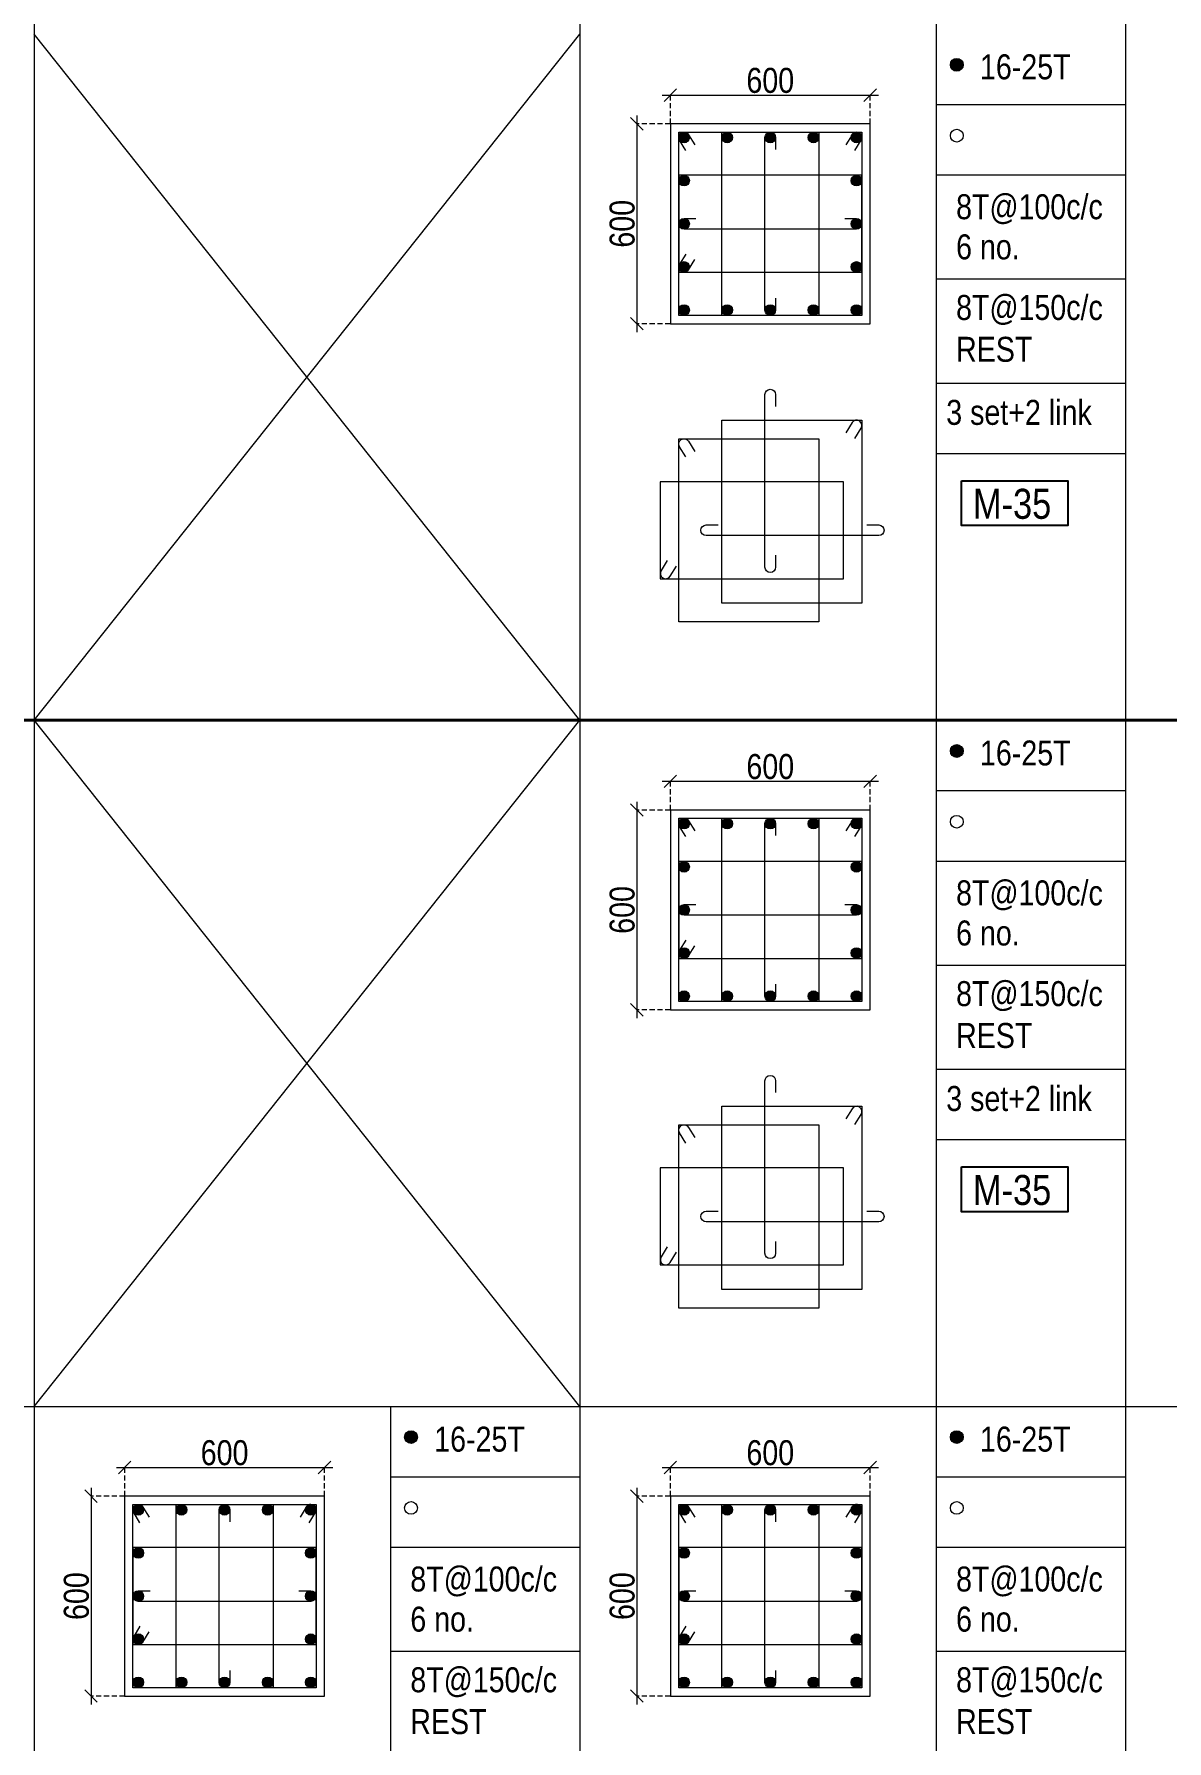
# Model space of a CAD drawing. Header units: millimetres. Extents: x 1112055 to 3390982, y -148532 to 766891.
# Drawn here: x 2598173 to 2611778, y 620686 to 641182 of the extents above; entities that cross this region are included whole.
import ezdxf
from ezdxf.enums import TextEntityAlignment as Align

# ---------------------------------------------------------------- set-up
doc = ezdxf.new("R2010")
doc.units = ezdxf.units.MM
doc.header["$PDMODE"] = 35
doc.header["$PDSIZE"] = -25
doc.linetypes.add('DASHED2', pattern=[0.375, 0.25, -0.125])
doc.linetypes.add('Hidden', pattern=[9.525, 6.35, -3.175])
for name, color, linetype, lineweight in [('B COL. SIZE DIM', 220, 'Continuous', 25), ('B COLSCH', 204, 'Continuous', 20), ('B COLUMN', 1, 'Hidden', 9), ('B STEEL', 34, 'Continuous', 15)]:
    doc.layers.add(name, color=color, linetype=linetype, lineweight=lineweight)
doc.layers.add('B TEXT', color=7, linetype='Continuous')
doc.styles.add('dim inside', font='romans.shx', dxfattribs={"width": 0.8, "height": 125})
doc.styles.add('SWINC', font='swissc.ttf')
doc.dimstyles.new('dim inside', dxfattribs={"dimtxt": 125, "dimasz": 100, "dimexe": 0, "dimexo": 0, "dimgap": 10, "dimtad": 0, "dimdec": 0, "dimzin": 0, "dimdsep": 46, "dimtxsty": 'dim inside', "dimblk": 'SMALL', "dimcen": 0.09, "dimadec": 0, "dimazin": 0, "dimtfac": 1, "dimtdec": 0, "dimtofl": 0, "dimtmove": 0, "dimatfit": 3, "dimfxl": 1, "dimtolj": 1, "dimtzin": 0, "dimarcsym": 2})

# ---------------------------------------------------------------- blocks, each defined once
blk = doc.blocks.new('_Oblique')
at = {"color": 0, "linetype": 'ByBlock', "lineweight": -2}
blk.add_line((-0.5, -0.5), (0.5, 0.5), dxfattribs=at)
blk = doc.blocks.new('*D5643')
at = {"layer": 'B COL. SIZE DIM', "color": 250, "lineweight": 9, "ltscale": 250, "transparency": 16777216}
blk.add_line((2599161, 623970), (2601761, 623970), dxfattribs=at)
at = {"layer": 'B COL. SIZE DIM', "color": 250, "linetype": 'DASHED2', "lineweight": 9, "ltscale": 250, "transparency": 16777216}
for p, q in [((2599261, 623625), (2599261, 623970)), ((2601661, 623625), (2601661, 623970))]:
    blk.add_line(p, q, dxfattribs=at)
at = {"layer": 'Defpoints', "color": 0, "lineweight": 40, "transparency": 16777216}
for p in [(2601661, 623970), (2599261, 623625), (2601661, 623625)]:
    blk.add_point(p, dxfattribs=at)
at = {"layer": 'B COL. SIZE DIM', "color": 250, "lineweight": 9, "transparency": 16777216, "xscale": 150, "yscale": 150, "zscale": 150, "rotation": 180}
blk.add_blockref('_Oblique', (2599261, 623970), dxfattribs=at)
at = {"layer": 'B COL. SIZE DIM', "color": 250, "lineweight": 9, "transparency": 16777216, "xscale": 150, "yscale": 150, "zscale": 150}
blk.add_blockref('_Oblique', (2601661, 623970), dxfattribs=at)
at = {"layer": 'B COL. SIZE DIM', "color": 6, "transparency": 16777216, "insert": (2600461, 624145), "char_height": 300, "attachment_point": 5, "style": 'SWINC'}
blk.add_mtext('\\A1;600', dxfattribs=at)
blk = doc.blocks.new('*D5644')
at = {"layer": 'B COL. SIZE DIM', "color": 250, "lineweight": 9, "ltscale": 250, "transparency": 16777216}
blk.add_line((2598857, 623725), (2598857, 621125), dxfattribs=at)
at = {"layer": 'B COL. SIZE DIM', "color": 250, "linetype": 'DASHED2', "lineweight": 9, "ltscale": 250, "transparency": 16777216}
for p, q in [((2599261, 623625), (2598857, 623625)), ((2599261, 621225), (2598857, 621225))]:
    blk.add_line(p, q, dxfattribs=at)
at = {"layer": 'Defpoints', "color": 0, "lineweight": 40, "transparency": 16777216}
for p in [(2599261, 623625), (2598857, 621225), (2599261, 621225)]:
    blk.add_point(p, dxfattribs=at)
at = {"layer": 'B COL. SIZE DIM', "color": 250, "lineweight": 9, "transparency": 16777216, "xscale": 150, "yscale": 150, "zscale": 150}
for p, rotation in [((2598857, 623625), 90), ((2598857, 621225), 270)]:
    blk.add_blockref('_Oblique', p, dxfattribs=dict(at, rotation=rotation))
at = {"layer": 'B COL. SIZE DIM', "color": 6, "transparency": 16777216, "insert": (2598682, 622425), "char_height": 300, "attachment_point": 5, "rotation": 90, "style": 'SWINC'}
blk.add_mtext('\\A1;600', dxfattribs=at)
blk = doc.blocks.new('*D5293')
at = {"layer": 'B COL. SIZE DIM', "color": 250, "lineweight": 9, "ltscale": 250, "transparency": 16777216}
blk.add_line((2605715, 623970), (2608315, 623970), dxfattribs=at)
at = {"layer": 'B COL. SIZE DIM', "color": 250, "linetype": 'DASHED2', "lineweight": 9, "ltscale": 250, "transparency": 16777216}
for p, q in [((2605815, 623625), (2605815, 623970)), ((2608215, 623625), (2608215, 623970))]:
    blk.add_line(p, q, dxfattribs=at)
at = {"layer": 'Defpoints', "color": 0, "lineweight": 40, "transparency": 16777216}
for p in [(2608215, 623970), (2605815, 623625), (2608215, 623625)]:
    blk.add_point(p, dxfattribs=at)
at = {"layer": 'B COL. SIZE DIM', "color": 250, "lineweight": 9, "transparency": 16777216, "xscale": 150, "yscale": 150, "zscale": 150, "rotation": 180}
blk.add_blockref('_Oblique', (2605815, 623970), dxfattribs=at)
at = {"layer": 'B COL. SIZE DIM', "color": 250, "lineweight": 9, "transparency": 16777216, "xscale": 150, "yscale": 150, "zscale": 150}
blk.add_blockref('_Oblique', (2608215, 623970), dxfattribs=at)
at = {"layer": 'B COL. SIZE DIM', "color": 6, "transparency": 16777216, "insert": (2607015, 624145), "char_height": 300, "attachment_point": 5, "style": 'SWINC'}
blk.add_mtext('\\A1;600', dxfattribs=at)
blk = doc.blocks.new('*D5294')
at = {"layer": 'B COL. SIZE DIM', "color": 250, "lineweight": 9, "ltscale": 250, "transparency": 16777216}
blk.add_line((2605412, 623725), (2605412, 621125), dxfattribs=at)
at = {"layer": 'B COL. SIZE DIM', "color": 250, "linetype": 'DASHED2', "lineweight": 9, "ltscale": 250, "transparency": 16777216}
for p, q in [((2605815, 623625), (2605412, 623625)), ((2605815, 621225), (2605412, 621225))]:
    blk.add_line(p, q, dxfattribs=at)
at = {"layer": 'Defpoints', "color": 0, "lineweight": 40, "transparency": 16777216}
for p in [(2605815, 623625), (2605412, 621225), (2605815, 621225)]:
    blk.add_point(p, dxfattribs=at)
at = {"layer": 'B COL. SIZE DIM', "color": 250, "lineweight": 9, "transparency": 16777216, "xscale": 150, "yscale": 150, "zscale": 150}
for p, rotation in [((2605412, 623625), 90), ((2605412, 621225), 270)]:
    blk.add_blockref('_Oblique', p, dxfattribs=dict(at, rotation=rotation))
at = {"layer": 'B COL. SIZE DIM', "color": 6, "transparency": 16777216, "insert": (2605237, 622425), "char_height": 300, "attachment_point": 5, "rotation": 90, "style": 'SWINC'}
blk.add_mtext('\\A1;600', dxfattribs=at)
blk = doc.blocks.new('*D5295')
at = {"layer": 'B COL. SIZE DIM', "color": 250, "lineweight": 9, "ltscale": 250, "transparency": 16777216}
blk.add_line((2605715, 632210), (2608315, 632210), dxfattribs=at)
at = {"layer": 'B COL. SIZE DIM', "color": 250, "linetype": 'DASHED2', "lineweight": 9, "ltscale": 250, "transparency": 16777216}
for p, q in [((2605815, 631865), (2605815, 632210)), ((2608215, 631865), (2608215, 632210))]:
    blk.add_line(p, q, dxfattribs=at)
at = {"layer": 'Defpoints', "color": 0, "lineweight": 40, "transparency": 16777216}
for p in [(2608215, 632210), (2605815, 631865), (2608215, 631865)]:
    blk.add_point(p, dxfattribs=at)
at = {"layer": 'B COL. SIZE DIM', "color": 250, "lineweight": 9, "transparency": 16777216, "xscale": 150, "yscale": 150, "zscale": 150, "rotation": 180}
blk.add_blockref('_Oblique', (2605815, 632210), dxfattribs=at)
at = {"layer": 'B COL. SIZE DIM', "color": 250, "lineweight": 9, "transparency": 16777216, "xscale": 150, "yscale": 150, "zscale": 150}
blk.add_blockref('_Oblique', (2608215, 632210), dxfattribs=at)
at = {"layer": 'B COL. SIZE DIM', "color": 6, "transparency": 16777216, "insert": (2607015, 632385), "char_height": 300, "attachment_point": 5, "style": 'SWINC'}
blk.add_mtext('\\A1;600', dxfattribs=at)
blk = doc.blocks.new('*D5296')
at = {"layer": 'B COL. SIZE DIM', "color": 250, "lineweight": 9, "ltscale": 250, "transparency": 16777216}
blk.add_line((2605412, 631965), (2605412, 629365), dxfattribs=at)
at = {"layer": 'B COL. SIZE DIM', "color": 250, "linetype": 'DASHED2', "lineweight": 9, "ltscale": 250, "transparency": 16777216}
for p, q in [((2605815, 631865), (2605412, 631865)), ((2605815, 629465), (2605412, 629465))]:
    blk.add_line(p, q, dxfattribs=at)
at = {"layer": 'Defpoints', "color": 0, "lineweight": 40, "transparency": 16777216}
for p in [(2605815, 631865), (2605412, 629465), (2605815, 629465)]:
    blk.add_point(p, dxfattribs=at)
at = {"layer": 'B COL. SIZE DIM', "color": 250, "lineweight": 9, "transparency": 16777216, "xscale": 150, "yscale": 150, "zscale": 150}
for p, rotation in [((2605412, 631865), 90), ((2605412, 629465), 270)]:
    blk.add_blockref('_Oblique', p, dxfattribs=dict(at, rotation=rotation))
at = {"layer": 'B COL. SIZE DIM', "color": 6, "transparency": 16777216, "insert": (2605237, 630665), "char_height": 300, "attachment_point": 5, "rotation": 90, "style": 'SWINC'}
blk.add_mtext('\\A1;600', dxfattribs=at)
blk = doc.blocks.new('*D5433')
at = {"layer": 'B COL. SIZE DIM', "color": 250, "lineweight": 9, "ltscale": 250, "transparency": 16777216}
blk.add_line((2605715, 640450), (2608315, 640450), dxfattribs=at)
at = {"layer": 'B COL. SIZE DIM', "color": 250, "linetype": 'DASHED2', "lineweight": 9, "ltscale": 250, "transparency": 16777216}
for p, q in [((2605815, 640105), (2605815, 640450)), ((2608215, 640105), (2608215, 640450))]:
    blk.add_line(p, q, dxfattribs=at)
at = {"layer": 'Defpoints', "color": 0, "lineweight": 40, "transparency": 16777216}
for p in [(2608215, 640450), (2605815, 640105), (2608215, 640105)]:
    blk.add_point(p, dxfattribs=at)
at = {"layer": 'B COL. SIZE DIM', "color": 250, "lineweight": 9, "transparency": 16777216, "xscale": 150, "yscale": 150, "zscale": 150, "rotation": 180}
blk.add_blockref('_Oblique', (2605815, 640450), dxfattribs=at)
at = {"layer": 'B COL. SIZE DIM', "color": 250, "lineweight": 9, "transparency": 16777216, "xscale": 150, "yscale": 150, "zscale": 150}
blk.add_blockref('_Oblique', (2608215, 640450), dxfattribs=at)
at = {"layer": 'B COL. SIZE DIM', "color": 6, "transparency": 16777216, "insert": (2607015, 640625), "char_height": 300, "attachment_point": 5, "style": 'SWINC'}
blk.add_mtext('\\A1;600', dxfattribs=at)
blk = doc.blocks.new('*D5434')
at = {"layer": 'B COL. SIZE DIM', "color": 250, "lineweight": 9, "ltscale": 250, "transparency": 16777216}
blk.add_line((2605412, 640205), (2605412, 637605), dxfattribs=at)
at = {"layer": 'B COL. SIZE DIM', "color": 250, "linetype": 'DASHED2', "lineweight": 9, "ltscale": 250, "transparency": 16777216}
for p, q in [((2605815, 640105), (2605412, 640105)), ((2605815, 637705), (2605412, 637705))]:
    blk.add_line(p, q, dxfattribs=at)
at = {"layer": 'Defpoints', "color": 0, "lineweight": 40, "transparency": 16777216}
for p in [(2605815, 640105), (2605412, 637705), (2605815, 637705)]:
    blk.add_point(p, dxfattribs=at)
at = {"layer": 'B COL. SIZE DIM', "color": 250, "lineweight": 9, "transparency": 16777216, "xscale": 150, "yscale": 150, "zscale": 150}
for p, rotation in [((2605412, 640105), 90), ((2605412, 637705), 270)]:
    blk.add_blockref('_Oblique', p, dxfattribs=dict(at, rotation=rotation))
at = {"layer": 'B COL. SIZE DIM', "color": 6, "transparency": 16777216, "insert": (2605237, 638905), "char_height": 300, "attachment_point": 5, "rotation": 90, "style": 'SWINC'}
blk.add_mtext('\\A1;600', dxfattribs=at)

msp = doc.modelspace()

# ---------------------------------------------------------------- hatches: boundary and pattern name
at = {"layer": 'B STEEL', "lineweight": 9, "ltscale": 0.5}
h = msp.add_hatch(color=34, dxfattribs=at)
edge = h.paths.add_edge_path()
edge.add_arc((2609255.1, 640814.1), 76.8, 0, 360)
h = msp.add_hatch(color=34, dxfattribs=at)
edge = h.paths.add_edge_path()
edge.add_arc((2605979.5, 639940.9), 64, 0, 360)
h = msp.add_hatch(color=34, dxfattribs=at)
edge = h.paths.add_edge_path()
edge.add_arc((2606497.4, 639940.9), 64, 180, 540, ccw=False)
h = msp.add_hatch(color=34, dxfattribs=at)
edge = h.paths.add_edge_path()
edge.add_arc((2607015.4, 639940.9), 64, 180, 540, ccw=False)
h = msp.add_hatch(color=34, dxfattribs=at)
edge = h.paths.add_edge_path()
edge.add_arc((2607533.4, 639940.9), 64, 180, 540, ccw=False)
h = msp.add_hatch(color=34, dxfattribs=at)
edge = h.paths.add_edge_path()
edge.add_arc((2608051.4, 639940.9), 64, 180, 540, ccw=False)
h = msp.add_hatch(color=34, dxfattribs=at)
edge = h.paths.add_edge_path()
edge.add_arc((2605979.5, 639422.9), 64, 180, 540, ccw=False)
h = msp.add_hatch(color=34, dxfattribs=at)
edge = h.paths.add_edge_path()
edge.add_arc((2608051.4, 639422.9), 64, 180, 540, ccw=False)
h = msp.add_hatch(color=34, dxfattribs=at)
edge = h.paths.add_edge_path()
edge.add_arc((2605979.5, 638904.9), 64, 180, 540, ccw=False)
h = msp.add_hatch(color=34, dxfattribs=at)
edge = h.paths.add_edge_path()
edge.add_arc((2608051.4, 638904.9), 64, 180, 540, ccw=False)
h = msp.add_hatch(color=34, dxfattribs=at)
edge = h.paths.add_edge_path()
edge.add_arc((2605979.5, 638386.9), 64, 180, 540, ccw=False)
h = msp.add_hatch(color=34, dxfattribs=at)
edge = h.paths.add_edge_path()
edge.add_arc((2608051.4, 638386.9), 64, 180, 540, ccw=False)
h = msp.add_hatch(color=34, dxfattribs=at)
edge = h.paths.add_edge_path()
edge.add_arc((2605979.5, 637868.9), 64, 0, 360, ccw=False)
h = msp.add_hatch(color=34, dxfattribs=at)
edge = h.paths.add_edge_path()
edge.add_arc((2606497.4, 637868.9), 64, 180, 540, ccw=False)
h = msp.add_hatch(color=34, dxfattribs=at)
edge = h.paths.add_edge_path()
edge.add_arc((2607015.4, 637868.9), 64, 180, 540, ccw=False)
h = msp.add_hatch(color=34, dxfattribs=at)
edge = h.paths.add_edge_path()
edge.add_arc((2607533.4, 637868.9), 64, 180, 540, ccw=False)
h = msp.add_hatch(color=34, dxfattribs=at)
edge = h.paths.add_edge_path()
edge.add_arc((2608051.4, 637868.9), 64, -180, 180)
h = msp.add_hatch(color=34, dxfattribs=at)
edge = h.paths.add_edge_path()
edge.add_arc((2609255.1, 632574.2), 76.8, 0, 360)
h = msp.add_hatch(color=34, dxfattribs=at)
edge = h.paths.add_edge_path()
edge.add_arc((2605979.5, 631701), 64, 0, 360)
h = msp.add_hatch(color=34, dxfattribs=at)
edge = h.paths.add_edge_path()
edge.add_arc((2606497.4, 631701), 64, 180, 540, ccw=False)
h = msp.add_hatch(color=34, dxfattribs=at)
edge = h.paths.add_edge_path()
edge.add_arc((2607015.4, 631701), 64, 180, 540, ccw=False)
h = msp.add_hatch(color=34, dxfattribs=at)
edge = h.paths.add_edge_path()
edge.add_arc((2607533.4, 631701), 64, 180, 540, ccw=False)
h = msp.add_hatch(color=34, dxfattribs=at)
edge = h.paths.add_edge_path()
edge.add_arc((2608051.4, 631701), 64, 180, 540, ccw=False)
h = msp.add_hatch(color=34, dxfattribs=at)
edge = h.paths.add_edge_path()
edge.add_arc((2605979.5, 631183), 64, 180, 540, ccw=False)
h = msp.add_hatch(color=34, dxfattribs=at)
edge = h.paths.add_edge_path()
edge.add_arc((2608051.4, 631183), 64, 180, 540, ccw=False)
h = msp.add_hatch(color=34, dxfattribs=at)
edge = h.paths.add_edge_path()
edge.add_arc((2605979.5, 630665.1), 64, 180, 540, ccw=False)
h = msp.add_hatch(color=34, dxfattribs=at)
edge = h.paths.add_edge_path()
edge.add_arc((2608051.4, 630665.1), 64, 180, 540, ccw=False)
h = msp.add_hatch(color=34, dxfattribs=at)
edge = h.paths.add_edge_path()
edge.add_arc((2605979.5, 630147.1), 64, 180, 540, ccw=False)
h = msp.add_hatch(color=34, dxfattribs=at)
edge = h.paths.add_edge_path()
edge.add_arc((2608051.4, 630147.1), 64, 180, 540, ccw=False)
h = msp.add_hatch(color=34, dxfattribs=at)
edge = h.paths.add_edge_path()
edge.add_arc((2605979.5, 629629.1), 64, 0, 360, ccw=False)
h = msp.add_hatch(color=34, dxfattribs=at)
edge = h.paths.add_edge_path()
edge.add_arc((2606497.4, 629629.1), 64, 180, 540, ccw=False)
h = msp.add_hatch(color=34, dxfattribs=at)
edge = h.paths.add_edge_path()
edge.add_arc((2607015.4, 629629.1), 64, 180, 540, ccw=False)
h = msp.add_hatch(color=34, dxfattribs=at)
edge = h.paths.add_edge_path()
edge.add_arc((2607533.4, 629629.1), 64, 180, 540, ccw=False)
h = msp.add_hatch(color=34, dxfattribs=at)
edge = h.paths.add_edge_path()
edge.add_arc((2608051.4, 629629.1), 64, -180, 180)
h = msp.add_hatch(color=34, dxfattribs=at)
edge = h.paths.add_edge_path()
edge.add_arc((2602700.3, 624334.4), 76.8, 0, 360)
h = msp.add_hatch(color=34, dxfattribs=at)
edge = h.paths.add_edge_path()
edge.add_arc((2609255.1, 624334.4), 76.8, 0, 360)
h = msp.add_hatch(color=34, dxfattribs=at)
edge = h.paths.add_edge_path()
edge.add_arc((2599424.6, 623461.2), 64, 0, 360)
h = msp.add_hatch(color=34, dxfattribs=at)
edge = h.paths.add_edge_path()
edge.add_arc((2599942.6, 623461.2), 64, 180, 540, ccw=False)
h = msp.add_hatch(color=34, dxfattribs=at)
edge = h.paths.add_edge_path()
edge.add_arc((2600460.6, 623461.2), 64, 180, 540, ccw=False)
h = msp.add_hatch(color=34, dxfattribs=at)
edge = h.paths.add_edge_path()
edge.add_arc((2600978.5, 623461.2), 64, 180, 540, ccw=False)
h = msp.add_hatch(color=34, dxfattribs=at)
edge = h.paths.add_edge_path()
edge.add_arc((2601496.5, 623461.2), 64, 180, 540, ccw=False)
h = msp.add_hatch(color=34, dxfattribs=at)
edge = h.paths.add_edge_path()
edge.add_arc((2605979.5, 623461.2), 64, 0, 360)
h = msp.add_hatch(color=34, dxfattribs=at)
edge = h.paths.add_edge_path()
edge.add_arc((2606497.4, 623461.2), 64, 180, 540, ccw=False)
h = msp.add_hatch(color=34, dxfattribs=at)
edge = h.paths.add_edge_path()
edge.add_arc((2607015.4, 623461.2), 64, 180, 540, ccw=False)
h = msp.add_hatch(color=34, dxfattribs=at)
edge = h.paths.add_edge_path()
edge.add_arc((2607533.4, 623461.2), 64, 180, 540, ccw=False)
h = msp.add_hatch(color=34, dxfattribs=at)
edge = h.paths.add_edge_path()
edge.add_arc((2608051.4, 623461.2), 64, 180, 540, ccw=False)
h = msp.add_hatch(color=34, dxfattribs=at)
edge = h.paths.add_edge_path()
edge.add_arc((2599424.6, 622943.2), 64, 180, 540, ccw=False)
h = msp.add_hatch(color=34, dxfattribs=at)
edge = h.paths.add_edge_path()
edge.add_arc((2601496.5, 622943.2), 64, 180, 540, ccw=False)
h = msp.add_hatch(color=34, dxfattribs=at)
edge = h.paths.add_edge_path()
edge.add_arc((2605979.5, 622943.2), 64, 180, 540, ccw=False)
h = msp.add_hatch(color=34, dxfattribs=at)
edge = h.paths.add_edge_path()
edge.add_arc((2608051.4, 622943.2), 64, 180, 540, ccw=False)
h = msp.add_hatch(color=34, dxfattribs=at)
edge = h.paths.add_edge_path()
edge.add_arc((2599424.6, 622425.2), 64, 180, 540, ccw=False)
h = msp.add_hatch(color=34, dxfattribs=at)
edge = h.paths.add_edge_path()
edge.add_arc((2601496.5, 622425.2), 64, 180, 540, ccw=False)
h = msp.add_hatch(color=34, dxfattribs=at)
edge = h.paths.add_edge_path()
edge.add_arc((2605979.5, 622425.2), 64, 180, 540, ccw=False)
h = msp.add_hatch(color=34, dxfattribs=at)
edge = h.paths.add_edge_path()
edge.add_arc((2608051.4, 622425.2), 64, 180, 540, ccw=False)
h = msp.add_hatch(color=34, dxfattribs=at)
edge = h.paths.add_edge_path()
edge.add_arc((2599424.6, 621907.2), 64, 180, 540, ccw=False)
h = msp.add_hatch(color=34, dxfattribs=at)
edge = h.paths.add_edge_path()
edge.add_arc((2601496.5, 621907.2), 64, 180, 540, ccw=False)
h = msp.add_hatch(color=34, dxfattribs=at)
edge = h.paths.add_edge_path()
edge.add_arc((2605979.5, 621907.2), 64, 180, 540, ccw=False)
h = msp.add_hatch(color=34, dxfattribs=at)
edge = h.paths.add_edge_path()
edge.add_arc((2608051.4, 621907.2), 64, 180, 540, ccw=False)
h = msp.add_hatch(color=34, dxfattribs=at)
edge = h.paths.add_edge_path()
edge.add_arc((2599424.6, 621389.2), 64, 0, 360, ccw=False)
h = msp.add_hatch(color=34, dxfattribs=at)
edge = h.paths.add_edge_path()
edge.add_arc((2599942.6, 621389.2), 64, 180, 540, ccw=False)
h = msp.add_hatch(color=34, dxfattribs=at)
edge = h.paths.add_edge_path()
edge.add_arc((2600460.6, 621389.2), 64, 180, 540, ccw=False)
h = msp.add_hatch(color=34, dxfattribs=at)
edge = h.paths.add_edge_path()
edge.add_arc((2600978.5, 621389.2), 64, 180, 540, ccw=False)
h = msp.add_hatch(color=34, dxfattribs=at)
edge = h.paths.add_edge_path()
edge.add_arc((2601496.5, 621389.2), 64, -180, 180)
h = msp.add_hatch(color=34, dxfattribs=at)
edge = h.paths.add_edge_path()
edge.add_arc((2605979.5, 621389.2), 64, 0, 360, ccw=False)
h = msp.add_hatch(color=34, dxfattribs=at)
edge = h.paths.add_edge_path()
edge.add_arc((2606497.4, 621389.2), 64, 180, 540, ccw=False)
h = msp.add_hatch(color=34, dxfattribs=at)
edge = h.paths.add_edge_path()
edge.add_arc((2607015.4, 621389.2), 64, 180, 540, ccw=False)
h = msp.add_hatch(color=34, dxfattribs=at)
edge = h.paths.add_edge_path()
edge.add_arc((2607533.4, 621389.2), 64, 180, 540, ccw=False)
h = msp.add_hatch(color=34, dxfattribs=at)
edge = h.paths.add_edge_path()
edge.add_arc((2608051.4, 621389.2), 64, -180, 180)

# ---------------------------------------------------------------- linework, layer by layer
at = {"color": 1, "lineweight": 40}
msp.add_line((2487307.1, 632942.5), (2815548.4, 632942.5), dxfattribs=at)
at = {"layer": 'B COLSCH', "color": 250, "lineweight": 0}
for p, q in [((2598173.5, 649422.2), (2598173.5, 574628.3)), ((2604728.4, 649422.2), (2604728.4, 574628.3)), ((2609008.9, 649422.2), (2609008.9, 583503.5)), ((2611283.2, 649422.2), (2611283.2, 574628.3)), ((2598173.5, 632942.5), (2604728.4, 641182.4)), ((2604728.4, 632942.5), (2598173.5, 641182.4)), ((2609008.9, 640337.4), (2611283.2, 640337.4)), ((2609008.9, 639492.4), (2611283.2, 639492.4)), ((2609008.9, 638242.6), (2611283.2, 638242.6)), ((2609008.9, 636992.8), (2611283.2, 636992.8)), ((2609008.9, 636147.8), (2611283.2, 636147.8)), ((2487307.1, 632942.5), (2667535.6, 632942.5)), ((2598173.5, 624702.7), (2604728.4, 632942.5)), ((2604728.4, 624702.7), (2598173.5, 632942.5)), ((2609008.9, 632097.5), (2611283.2, 632097.5)), ((2609008.9, 631252.5), (2611283.2, 631252.5)), ((2609008.9, 630002.8), (2611283.2, 630002.8)), ((2609008.9, 628753), (2611283.2, 628753)), ((2609008.9, 627908), (2611283.2, 627908)), ((2487307.1, 624702.7), (2667535.6, 624702.7)), ((2602454, 624702.7), (2602454, 583503.5)), ((2602454, 623857.7), (2604728.4, 623857.7)), ((2609008.9, 623857.7), (2611283.2, 623857.7)), ((2602454, 623012.7), (2604728.4, 623012.7)), ((2609008.9, 623012.7), (2611283.2, 623012.7)), ((2602454, 621762.9), (2604728.4, 621762.9)), ((2609008.9, 621762.9), (2611283.2, 621762.9))]:
    msp.add_line(p, q, dxfattribs=at)
at = {"layer": 'B COLUMN', "color": 1, "linetype": 'ByBlock', "lineweight": 20}
for points in [[(2605815.4, 637704.9), (2608215.4, 637704.9), (2608215.4, 640104.9), (2605815.4, 640104.9)], [(2605815.4, 629465.1), (2608215.4, 629465.1), (2608215.4, 631865.1), (2605815.4, 631865.1)], [(2599260.6, 621225.2), (2601660.6, 621225.2), (2601660.6, 623625.2), (2599260.6, 623625.2)], [(2605815.4, 621225.2), (2608215.4, 621225.2), (2608215.4, 623625.2), (2605815.4, 623625.2)]]:
    msp.add_lwpolyline(points, close=True, dxfattribs=at)
at = {"layer": 'B STEEL', "color": 34, "lineweight": 9, "ltscale": 0.5}
for points in [[(2605999.7, 639785.8), (2605924.9, 639907.3, -1), (2606034, 639974.4), (2606108.7, 639853)], [(2607079.5, 638011.6), (2607079.5, 637868.9, -1), (2606951.4, 637868.9), (2606951.4, 639940.9, -1), (2607079.5, 639940.9), (2607079.5, 639798.2)], [(2608031.2, 639785.8), (2608105.9, 639907.3, 1), (2607996.9, 639974.4), (2607922.1, 639853)], [(2607908.8, 638968.9), (2608051.4, 638968.9, -1), (2608051.4, 638840.9), (2605979.5, 638840.9, -1), (2605979.5, 638968.9), (2606122.1, 638968.9)], [(2605999.7, 638541.9), (2605924.9, 638420.5, 1), (2606034, 638353.4), (2606108.7, 638474.8)], [(2607079.5, 634924.1), (2607079.5, 634781.4, -1), (2606951.4, 634781.4), (2606951.4, 636853.4, -1), (2607079.5, 636853.4), (2607079.5, 636710.7)], [(2608031.2, 636328.1), (2608105.9, 636449.5, 1), (2607996.9, 636516.7), (2607922.1, 636395.2)], [(2605999.7, 636105), (2605924.9, 636226.5, -1), (2606034, 636293.6), (2606108.7, 636172.1)], [(2608174.3, 635288.1), (2608317, 635288.1, -1), (2608317, 635160), (2606245, 635160, -1), (2606245, 635288.1), (2606387.7, 635288.1)], [(2605778.4, 634861.1), (2605703.6, 634739.6, 1), (2605812.7, 634672.5), (2605887.5, 634794)], [(2605999.7, 631546), (2605924.9, 631667.5, -1), (2606034, 631734.6), (2606108.7, 631613.1)], [(2607079.5, 629771.7), (2607079.5, 629629.1, -1), (2606951.4, 629629.1), (2606951.4, 631701, -1), (2607079.5, 631701), (2607079.5, 631558.4)], [(2608031.2, 631546), (2608105.9, 631667.5, 1), (2607996.9, 631734.6), (2607922.1, 631613.1)], [(2607908.8, 630729.1), (2608051.4, 630729.1, -1), (2608051.4, 630601), (2605979.5, 630601, -1), (2605979.5, 630729.1), (2606122.1, 630729.1)], [(2605999.7, 630302.1), (2605924.9, 630180.6, 1), (2606034, 630113.5), (2606108.7, 630235)], [(2607079.5, 626684.2), (2607079.5, 626541.6, -1), (2606951.4, 626541.6), (2606951.4, 628613.5, -1), (2607079.5, 628613.5), (2607079.5, 628470.9)], [(2608031.2, 628088.2), (2608105.9, 628209.7, 1), (2607996.9, 628276.8), (2607922.1, 628155.3)], [(2605999.7, 627865.1), (2605924.9, 627986.6, -1), (2606034, 628053.7), (2606108.7, 627932.3)], [(2608174.3, 627048.2), (2608317, 627048.2, -1), (2608317, 626920.2), (2606245, 626920.2, -1), (2606245, 627048.2), (2606387.7, 627048.2)], [(2605778.4, 626621.2), (2605703.6, 626499.8, 1), (2605812.7, 626432.7), (2605887.5, 626554.1)], [(2599444.8, 623306.2), (2599370.1, 623427.6, -1), (2599479.1, 623494.7), (2599553.9, 623373.3)], [(2600524.6, 621531.9), (2600524.6, 621389.2, -1), (2600396.5, 621389.2), (2600396.5, 623461.2, -1), (2600524.6, 623461.2), (2600524.6, 623318.5)], [(2601476.3, 623306.2), (2601551.1, 623427.6, 1), (2601442, 623494.7), (2601367.3, 623373.3)], [(2605999.7, 623306.2), (2605924.9, 623427.6, -1), (2606034, 623494.7), (2606108.7, 623373.3)], [(2607079.5, 621531.9), (2607079.5, 621389.2, -1), (2606951.4, 621389.2), (2606951.4, 623461.2, -1), (2607079.5, 623461.2), (2607079.5, 623318.5)], [(2608031.2, 623306.2), (2608105.9, 623427.6, 1), (2607996.9, 623494.7), (2607922.1, 623373.3)], [(2601353.9, 622489.2), (2601496.5, 622489.2, -1), (2601496.5, 622361.2), (2599424.6, 622361.2, -1), (2599424.6, 622489.2), (2599567.2, 622489.2)], [(2607908.8, 622489.2), (2608051.4, 622489.2, -1), (2608051.4, 622361.2), (2605979.5, 622361.2, -1), (2605979.5, 622489.2), (2606122.1, 622489.2)], [(2599444.8, 622062.3), (2599370.1, 621940.8, 1), (2599479.1, 621873.7), (2599553.9, 621995.1)], [(2605999.7, 622062.3), (2605924.9, 621940.8, 1), (2606034, 621873.7), (2606108.7, 621995.1)]]:
    msp.add_lwpolyline(points, format="xyb", dxfattribs=at)
for points in [[(2607597.4, 640004.9), (2607597.4, 637804.9), (2605915.4, 637804.9), (2605915.4, 640004.9)], [(2608115.4, 640004.9), (2608115.4, 637804.9), (2606433.4, 637804.9), (2606433.4, 640004.9)], [(2605915.4, 638322.9), (2608115.4, 638322.9), (2608115.4, 639486.9), (2605915.4, 639486.9)], [(2608115.4, 636547.1), (2608115.4, 634347.1), (2606433.4, 634347.1), (2606433.4, 636547.1)], [(2607597.4, 636324), (2607597.4, 634124), (2605915.4, 634124), (2605915.4, 636324)], [(2605694.2, 634642), (2607894.2, 634642), (2607894.2, 635806.1), (2605694.2, 635806.1)], [(2607597.4, 631765.1), (2607597.4, 629565.1), (2605915.4, 629565.1), (2605915.4, 631765.1)], [(2608115.4, 631765.1), (2608115.4, 629565.1), (2606433.4, 629565.1), (2606433.4, 631765.1)], [(2605915.4, 630083), (2608115.4, 630083), (2608115.4, 631247.1), (2605915.4, 631247.1)], [(2608115.4, 628307.3), (2608115.4, 626107.3), (2606433.4, 626107.3), (2606433.4, 628307.3)], [(2607597.4, 628084.2), (2607597.4, 625884.2), (2605915.4, 625884.2), (2605915.4, 628084.2)], [(2605694.2, 626402.2), (2607894.2, 626402.2), (2607894.2, 627566.2), (2605694.2, 627566.2)], [(2601042.6, 623525.2), (2601042.6, 621325.2), (2599360.6, 621325.2), (2599360.6, 623525.2)], [(2601560.6, 623525.2), (2601560.6, 621325.2), (2599878.5, 621325.2), (2599878.5, 623525.2)], [(2607597.4, 623525.2), (2607597.4, 621325.2), (2605915.4, 621325.2), (2605915.4, 623525.2)], [(2608115.4, 623525.2), (2608115.4, 621325.2), (2606433.4, 621325.2), (2606433.4, 623525.2)], [(2599360.6, 621843.2), (2601560.6, 621843.2), (2601560.6, 623007.2), (2599360.6, 623007.2)], [(2605915.4, 621843.2), (2608115.4, 621843.2), (2608115.4, 623007.2), (2605915.4, 623007.2)]]:
    msp.add_lwpolyline(points, close=True, dxfattribs=at)
for centre, radius in [((2609255.1, 640814.1), 76.8), ((2605979.5, 639940.9), 64), ((2606497.4, 639940.9), 64), ((2607015.4, 639940.9), 64), ((2607533.4, 639940.9), 64), ((2608051.4, 639940.9), 64), ((2609255.1, 639963.8), 76.8), ((2605979.5, 639422.9), 64), ((2608051.4, 639422.9), 64), ((2605979.5, 638904.9), 64), ((2608051.4, 638904.9), 64), ((2605979.5, 638386.9), 64), ((2608051.4, 638386.9), 64), ((2605979.5, 637868.9), 64), ((2606497.4, 637868.9), 64), ((2607015.4, 637868.9), 64), ((2607533.4, 637868.9), 64), ((2608051.4, 637868.9), 64), ((2609255.1, 632574.2), 76.8), ((2605979.5, 631701), 64), ((2606497.4, 631701), 64), ((2607015.4, 631701), 64), ((2607533.4, 631701), 64), ((2608051.4, 631701), 64), ((2609255.1, 631723.9), 76.8), ((2605979.5, 631183), 64), ((2608051.4, 631183), 64), ((2605979.5, 630665.1), 64), ((2608051.4, 630665.1), 64), ((2605979.5, 630147.1), 64), ((2608051.4, 630147.1), 64), ((2605979.5, 629629.1), 64), ((2606497.4, 629629.1), 64), ((2607015.4, 629629.1), 64), ((2607533.4, 629629.1), 64), ((2608051.4, 629629.1), 64), ((2602700.3, 624334.4), 76.8), ((2609255.1, 624334.4), 76.8), ((2599424.6, 623461.2), 64), ((2599942.6, 623461.2), 64), ((2600460.6, 623461.2), 64), ((2600978.5, 623461.2), 64), ((2601496.5, 623461.2), 64), ((2602700.3, 623484.1), 76.8), ((2605979.5, 623461.2), 64), ((2606497.4, 623461.2), 64), ((2607015.4, 623461.2), 64), ((2607533.4, 623461.2), 64), ((2608051.4, 623461.2), 64), ((2609255.1, 623484.1), 76.8), ((2599424.6, 622943.2), 64), ((2601496.5, 622943.2), 64), ((2605979.5, 622943.2), 64), ((2608051.4, 622943.2), 64), ((2599424.6, 622425.2), 64), ((2601496.5, 622425.2), 64), ((2605979.5, 622425.2), 64), ((2608051.4, 622425.2), 64), ((2599424.6, 621907.2), 64), ((2601496.5, 621907.2), 64), ((2605979.5, 621907.2), 64), ((2608051.4, 621907.2), 64), ((2599424.6, 621389.2), 64), ((2599942.6, 621389.2), 64), ((2600460.6, 621389.2), 64), ((2600978.5, 621389.2), 64), ((2601496.5, 621389.2), 64), ((2605979.5, 621389.2), 64), ((2606497.4, 621389.2), 64), ((2607015.4, 621389.2), 64), ((2607533.4, 621389.2), 64), ((2608051.4, 621389.2), 64)]:
    msp.add_circle(centre, radius, dxfattribs=at)
at = {"layer": 'B TEXT', "color": 1}
for points in [[(2609312.5, 635818.8), (2610587.1, 635818.8), (2610587.1, 635280.8), (2609312.5, 635280.8)], [(2609312.5, 627579), (2610587.1, 627579), (2610587.1, 627041), (2609312.5, 627041)]]:
    msp.add_lwpolyline(points, close=True, dxfattribs=at)

# ---------------------------------------------------------------- texts
at = {"layer": 'B TEXT', "style": 'SWINC'}
for s, p in [('16-25T', (2609533.6, 640639.5)), ('8T@100c/c', (2609246.7, 638959.7)), ('6 no.', (2609246.7, 638477.9)), ('8T@150c/c', (2609246.7, 637749.8)), ('REST', (2609246.7, 637247.4)), ('3 set+2 link', (2609128.4, 636490.3)), ('16-25T', (2609533.6, 632399.7)), ('8T@100c/c', (2609246.7, 630719.8)), ('6 no.', (2609246.7, 630238)), ('8T@150c/c', (2609246.7, 629509.9)), ('REST', (2609246.7, 629007.5)), ('3 set+2 link', (2609128.4, 628250.5)), ('16-25T', (2602978.8, 624159.8)), ('16-25T', (2609533.6, 624159.8)), ('8T@100c/c', (2602691.8, 622480)), ('8T@100c/c', (2609246.7, 622480)), ('6 no.', (2602691.8, 621998.2)), ('6 no.', (2609246.7, 621998.2)), ('8T@150c/c', (2602691.8, 621270.1)), ('8T@150c/c', (2609246.7, 621270.1)), ('REST', (2602691.8, 620767.7)), ('REST', (2609246.7, 620767.7))]:
    msp.add_text(s, height=300, dxfattribs=at).set_placement(p)
at = {"layer": 'B TEXT', "color": 1, "style": 'SWINC'}
for p in [(2609449.9, 635254.3), (2609449.9, 627014.4)]:
    msp.add_text('M-35', height=360, dxfattribs=at).set_placement(p, align=Align.BOTTOM_LEFT)

# ---------------------------------------------------------------- dimensions: what is measured, and where the dimension line sits
at = {"layer": 'B COL. SIZE DIM', "color": 250, "ltscale": 250}
for base, p1, p2, picture, middle in [((2608215.4, 640449.8), (2605815.4, 640104.9), (2608215.4, 640104.9), '*D5433', (2607015.4, 640624.8)), ((2608215.4, 632210), (2605815.4, 631865.1), (2608215.4, 631865.1), '*D5295', (2607015.4, 632385)), ((2601660.6, 623970.2), (2599260.6, 623625.2), (2601660.6, 623625.2), '*D5643', (2600460.6, 624145.2)), ((2608215.4, 623970.2), (2605815.4, 623625.2), (2608215.4, 623625.2), '*D5293', (2607015.4, 624145.2))]:
    dim = msp.add_linear_dim(base=base, p1=p1, p2=p2, dimstyle='dim inside', override={"dimtxt": 300, "dimasz": 150, "dimgap": 25, "dimtad": 3, "dimlfac": 0.25, "dimtxsty": 'SWINC', "dimblk1": 'Oblique', "dimblk2": 'Oblique', "dimsah": 1, "dimdle": 100, "dimclrd": 250, "dimclre": 250, "dimclrt": 6, "dimfxl": 1000, "dimlwd": 9, "dimlwe": 9}, dxfattribs=at)
    dim.commit()
    dim.dimension.update_dxf_attribs({"geometry": picture, "text_midpoint": middle})
for base, p1, p2, picture, middle in [((2605411.5, 637704.9), (2605815.4, 640104.9), (2605815.4, 637704.9), '*D5434', (2605236.5, 638904.9)), ((2605411.5, 629465.1), (2605815.4, 631865.1), (2605815.4, 629465.1), '*D5296', (2605236.5, 630665.1)), ((2598856.7, 621225.2), (2599260.6, 623625.2), (2599260.6, 621225.2), '*D5644', (2598681.7, 622425.2)), ((2605411.5, 621225.2), (2605815.4, 623625.2), (2605815.4, 621225.2), '*D5294', (2605236.5, 622425.2))]:
    dim = msp.add_linear_dim(base=base, p1=p1, p2=p2, angle=90, dimstyle='dim inside', override={"dimtxt": 300, "dimasz": 150, "dimgap": 25, "dimtad": 3, "dimlfac": 0.25, "dimtxsty": 'SWINC', "dimblk1": 'Oblique', "dimblk2": 'Oblique', "dimsah": 1, "dimdle": 100, "dimclrd": 250, "dimclre": 250, "dimclrt": 6, "dimfxl": 1000, "dimlwd": 9, "dimlwe": 9}, dxfattribs=at)
    dim.commit()
    dim.dimension.update_dxf_attribs({"geometry": picture, "text_midpoint": middle})

doc.saveas('drawing.dxf')
